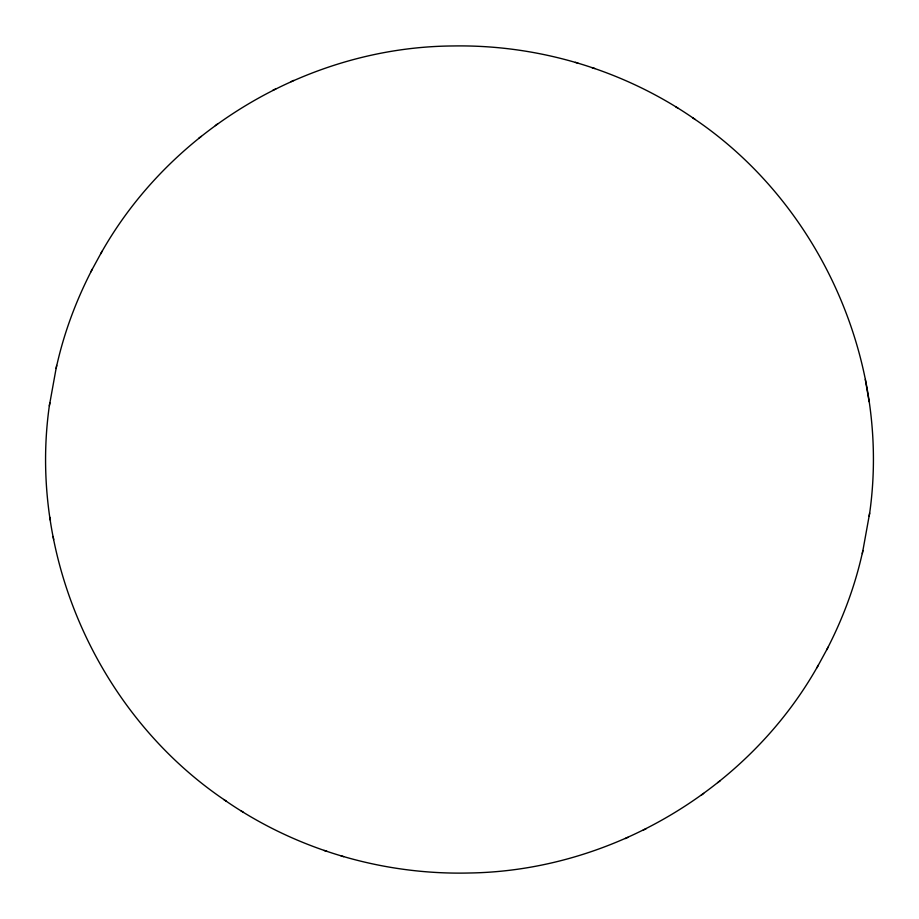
<?xml version="1.0" encoding="UTF-8"?>
<svg xmlns="http://www.w3.org/2000/svg" width="919" height="919" viewBox="0 0 919 919"><rect width="100%" height="100%" fill="white"/><g stroke="black" fill="none" stroke-linecap="round" stroke-linejoin="round"><path stroke-width="1.38" d="M49.856 402.821L49.327 405.922C27.926 557.339 99.413 716.429 226.453 801.276M869.144 516.179L869.673 513.078C891.039 361.684 819.61 202.559 692.547 117.724M56.128 368.462C63.549 333.942 76.024 300.536 92.279 269.198M826.721 649.802C842.976 618.464 855.451 585.058 862.872 550.538M49.327 405.922L56.656 365.406M862.344 553.594L869.673 513.078M100.642 253.897C170.658 128.752 310.14 46.662 453.469 45.961C539.131 44.537 624.897 70.464 695.212 119.481M223.788 799.519C295.079 849.271 382.27 875.095 469.104 873.004C611.204 870.971 748.905 789.203 818.358 665.103M90.786 271.978L102.101 251.186M816.899 667.814L828.214 647.022M198.722 138.321L201.261 136.38M215.333 125.593L217.734 123.766M701.266 795.234L703.667 793.407M717.739 782.62L720.278 780.679M272.874 90.234L275.815 88.879M291.07 81.653L293.758 80.412M643.185 830.121L646.126 828.766M625.242 838.587L627.93 837.347M575.386 62.331L577.971 63.147M591.974 67.604L594.984 68.569M341.029 855.853L343.614 856.669M324.016 850.431L327.026 851.396M675.649 106.707L678.096 108.327M240.904 810.673L243.351 812.293M869.11 401.706L865.307 379.444M49.89 517.294L50.453 520.395M53.13 536.489L53.693 539.556"/></g></svg>
